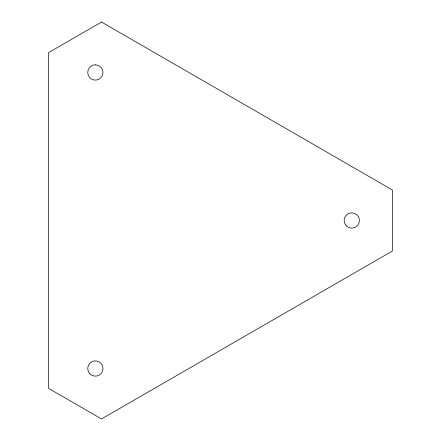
<?xml version="1.0" encoding="UTF-8"?>
<svg xmlns="http://www.w3.org/2000/svg" width="441" height="441" viewBox="0 0 441 441"><rect width="100%" height="100%" fill="white"/><g stroke="black" fill="none" stroke-linecap="round" stroke-linejoin="round"><path stroke-width="0.66" d="M101.518 22.05L48.637 52.578L48.637 388.422L101.518 418.95L392.363 251.028L392.363 189.972L101.518 22.05M95.383 64.849L93.404 65.108A7.635 7.635 0 0 0 89.534 77.39A7.635 7.635 0 0 0 102.301 75.709A7.635 7.635 0 0 0 95.383 64.849M346.361 225.897L345.149 224.315A7.635 7.635 0 0 1 347.938 213.891A7.635 7.635 0 0 1 358.368 216.685L359.128 218.527A7.635 7.635 0 0 1 346.361 225.897M89.986 373.918L88.773 372.336A7.635 7.635 0 0 1 91.563 361.907A7.635 7.635 0 0 1 101.992 364.701L102.753 366.543A7.635 7.635 0 0 1 89.986 373.918"/></g></svg>
